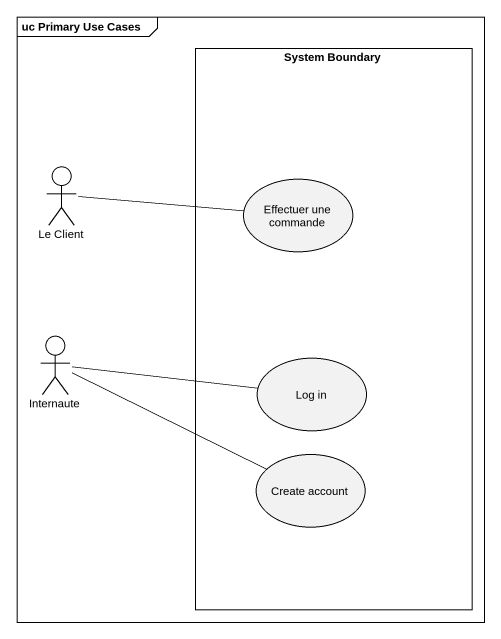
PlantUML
@startuml
mainframe uc Primary Use Cases
rectangle "System Boundary" as System_Boundary {
  usecase "Effectuer une commande" as Effectuer_une_commande
  usecase "Log in" as Log_in
  usecase "Create account" as Create_account
}
actor "Le Client" as Le_Client
actor Internaute
Le_Client -right- Effectuer_une_commande
Internaute -right- Log_in
Internaute -right- Create_account
@enduml
